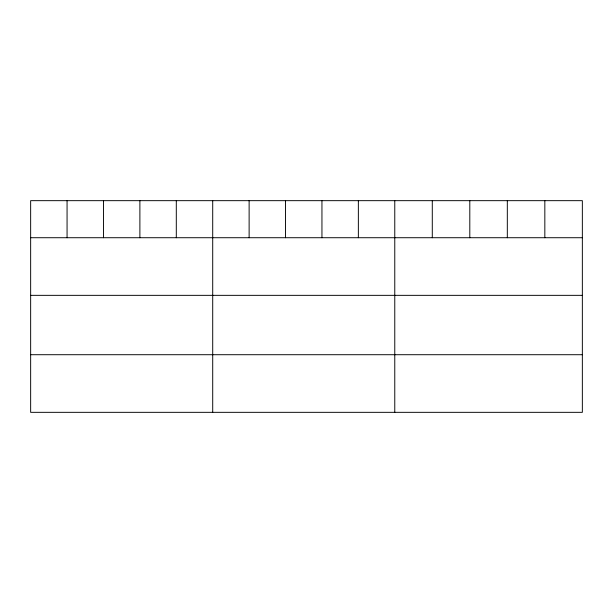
<?xml version="1.0" encoding="UTF-8"?>
<svg xmlns="http://www.w3.org/2000/svg" width="613" height="613" viewBox="0 0 613 613"><rect width="100%" height="100%" fill="white"/><g stroke="black" fill="none" stroke-linecap="round" stroke-linejoin="round"><path stroke-width="0.92" d="M582.35 237.721L582.35 412.334L30.65 412.334L30.65 200.666L582.35 200.666L582.35 237.721L30.65 237.721M30.65 295.343L582.35 295.343M30.65 354.712L582.35 354.712M544.834 200.666L544.834 237.721M507.319 200.666L507.319 237.721M469.803 200.666L469.803 237.721M432.288 200.666L432.288 237.721M394.772 200.666L394.772 412.334M358.36 200.666L358.36 237.721M321.948 200.666L321.948 237.721M285.535 200.666L285.535 237.721M249.123 200.666L249.123 237.721M212.711 200.666L212.711 412.334M176.299 200.666L176.299 237.721M139.887 200.666L139.887 237.721M103.474 200.666L103.474 237.721M67.062 200.666L67.062 237.721"/></g></svg>
